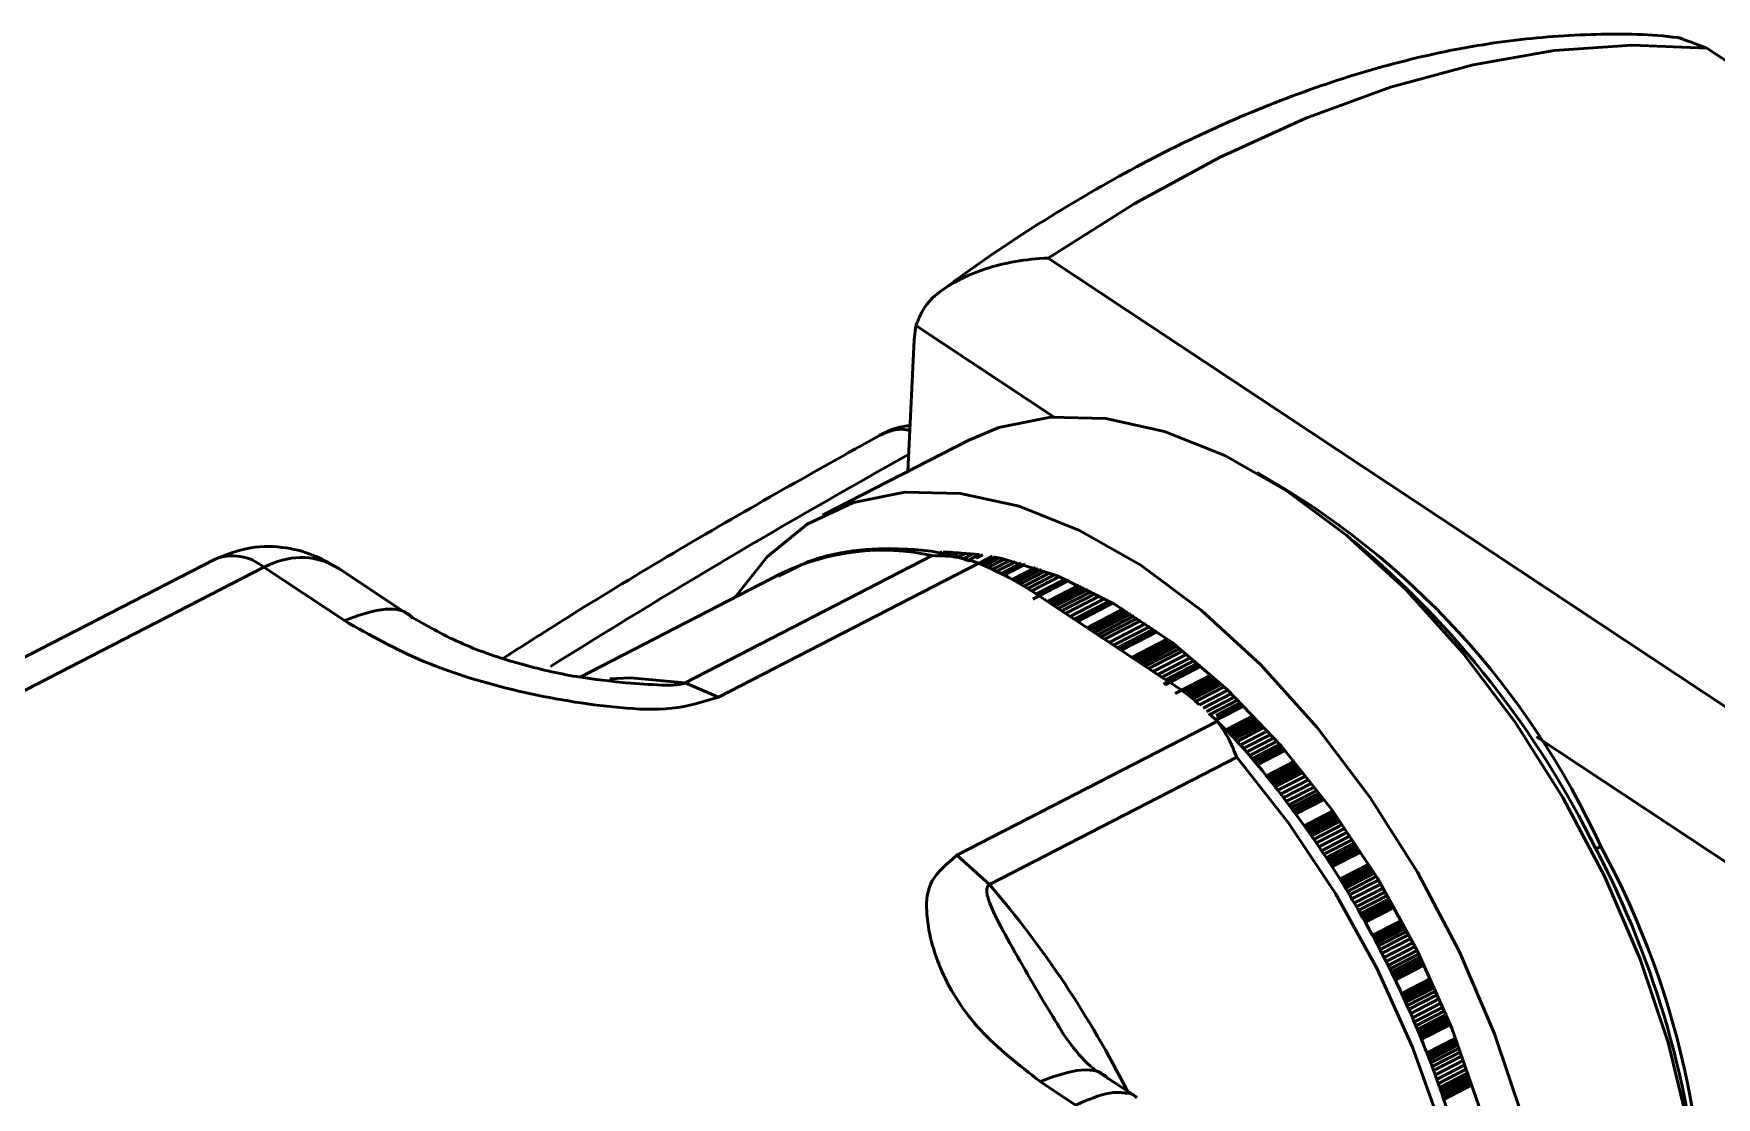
# Model space of a CAD drawing. Header units: millimetres. Extents: x -253 to 12701, y 1223 to 2077.
# Drawn here: x 370.28 to 419.94, y 1661.8 to 1693.18 of the extents above; entities that cross this region are included whole.
import ezdxf

# ---------------------------------------------------------------- set-up
doc = ezdxf.new("R2010")
doc.units = ezdxf.units.MM
doc.layers.add('NET DAM', color=7, linetype='Continuous', lineweight=50)

msp = doc.modelspace()

# ---------------------------------------------------------------- linework, layer by layer
at = {"layer": 'NET DAM', "color": 7}
for p, q in [((419.666, 1692.76), (440.961, 1678.648)), ((400.221, 1686.565), (421.516, 1672.453)), ((396.318, 1684.577), (396.262, 1684.151)), ((396.075, 1680.265), (396.262, 1684.151)), ((397.857, 1681.182), (393.564, 1678.974)), ((389.504, 1674.031), (396.8, 1677.785)), ((396.963, 1677.828), (397.091, 1677.894)), ((397.175, 1677.796), (397.364, 1677.893)), ((397.257, 1677.783), (397.442, 1677.879)), ((397.386, 1677.764), (397.596, 1677.872)), ((397.556, 1677.738), (397.79, 1677.858)), ((397.709, 1677.69), (397.997, 1677.838)), ((397.859, 1677.641), (398.195, 1677.814)), ((398.098, 1677.711), (398.294, 1677.812)), ((375.615, 1677.674), (317.313, 1647.68)), ((377.071, 1677.44), (318.769, 1647.446)), ((377.071, 1677.44), (379.448, 1675.865)), ((381.489, 1675.938), (379.281, 1677.401)), ((390.486, 1673.606), (398.175, 1677.562)), ((398.181, 1677.559), (398.581, 1677.764)), ((398.242, 1677.529), (398.652, 1677.739)), ((398.329, 1677.486), (398.774, 1677.715)), ((398.439, 1677.432), (398.925, 1677.682)), ((398.564, 1677.372), (399.091, 1677.643)), ((398.689, 1677.311), (399.255, 1677.602)), ((398.819, 1677.247), (399.421, 1677.557)), ((398.902, 1677.207), (399.524, 1677.527)), ((398.911, 1677.203), (399.548, 1677.531)), ((399.155, 1677.083), (399.844, 1677.438)), ((399.22, 1677.049), (399.911, 1677.404)), ((399.296, 1677.001), (400.011, 1677.37)), ((399.389, 1676.943), (400.134, 1677.326)), ((392.364, 1677.263), (386.411, 1674.2)), ((399.495, 1676.876), (400.271, 1677.275)), ((399.604, 1676.808), (400.409, 1677.222)), ((399.719, 1676.736), (400.551, 1677.165)), ((399.764, 1676.503), (400.837, 1677.055)), ((399.858, 1676.649), (400.722, 1677.094)), ((399.929, 1676.605), (400.807, 1677.057)), ((400.198, 1676.433), (401.138, 1676.917)), ((400.26, 1676.392), (401.201, 1676.877)), ((400.332, 1676.344), (401.286, 1676.835)), ((400.418, 1676.288), (401.387, 1676.786)), ((400.11, 1676.491), (403.642, 1674.152)), ((400.517, 1676.222), (401.501, 1676.728)), ((400.62, 1676.154), (401.619, 1676.667)), ((400.729, 1676.081), (401.742, 1676.602)), ((400.866, 1675.99), (401.894, 1676.519)), ((400.992, 1675.907), (402.033, 1676.442)), ((401.063, 1675.86), (402.109, 1676.399)), ((401.085, 1675.845), (402.143, 1676.39)), ((401.374, 1675.658), (402.447, 1676.21)), ((401.437, 1675.613), (402.505, 1676.163)), ((401.507, 1675.566), (402.578, 1676.117)), ((401.587, 1675.513), (402.661, 1676.066)), ((401.681, 1675.451), (402.757, 1676.004)), ((401.78, 1675.385), (402.857, 1675.939)), ((401.887, 1675.315), (402.964, 1675.869)), ((401.374, 1675.658), (401.38, 1675.65)), ((402.024, 1675.224), (403.101, 1675.778)), ((402.154, 1675.138), (403.228, 1675.69)), ((402.272, 1675.059), (403.343, 1675.61)), ((402.346, 1675.011), (403.414, 1675.56)), ((402.379, 1674.992), (403.452, 1675.544)), ((402.695, 1674.779), (403.753, 1675.324)), ((402.372, 1674.993), (402.379, 1674.992)), ((402.764, 1674.734), (403.808, 1675.271)), ((402.831, 1674.689), (403.87, 1675.224)), ((402.904, 1674.641), (403.938, 1675.172)), ((402.992, 1674.583), (404.018, 1675.11)), ((403.086, 1674.52), (404.103, 1675.044)), ((403.188, 1674.453), (404.196, 1674.971)), ((403.324, 1674.362), (404.317, 1674.873)), ((403.457, 1674.275), (404.434, 1674.778)), ((403.58, 1674.193), (404.543, 1674.688)), ((403.622, 1673.994), (404.705, 1674.551)), ((403.672, 1673.976), (404.745, 1674.528)), ((403.69, 1674.119), (404.639, 1674.607)), ((389.504, 1674.031), (390.486, 1673.606)), ((403.968, 1673.718), (405.041, 1674.27)), ((404.205, 1673.757), (405.092, 1674.213)), ((404.267, 1673.714), (405.145, 1674.166)), ((404.33, 1673.669), (405.199, 1674.116)), ((404.408, 1673.615), (405.266, 1674.056)), ((404.493, 1673.556), (405.337, 1673.99)), ((404.574, 1673.483), (405.416, 1673.917)), ((404.683, 1673.383), (405.524, 1673.816)), ((404.793, 1673.283), (405.63, 1673.714)), ((404.899, 1673.187), (405.732, 1673.616)), ((404.996, 1673.099), (405.825, 1673.525)), ((405.177, 1673.071), (405.905, 1673.446)), ((405.2, 1672.991), (405.966, 1673.385)), ((405.213, 1672.946), (406.008, 1673.355)), ((397.528, 1668.941), (405.217, 1672.897)), ((404.968, 1673.124), (405.217, 1672.897)), ((405.47, 1672.639), (406.294, 1673.063)), ((405.526, 1672.583), (406.341, 1673.002)), ((405.569, 1672.536), (406.385, 1672.956)), ((405.609, 1672.489), (406.428, 1672.911)), ((405.659, 1672.43), (406.482, 1672.854)), ((405.714, 1672.365), (406.541, 1672.79)), ((405.777, 1672.291), (406.608, 1672.719)), ((405.867, 1672.186), (406.702, 1672.616)), ((405.959, 1672.079), (406.798, 1672.51)), ((406.05, 1671.972), (406.892, 1672.406)), ((398.489, 1668.079), (405.786, 1671.833)), ((406.136, 1671.871), (406.981, 1672.306)), ((406.213, 1671.781), (407.06, 1672.216)), ((406.278, 1671.705), (407.126, 1672.141)), ((406.327, 1671.647), (407.176, 1672.084)), ((406.331, 1671.643), (407.179, 1672.08)), ((406.333, 1671.64), (407.182, 1672.077)), ((406.368, 1671.599), (407.224, 1672.04)), ((406.643, 1671.277), (407.497, 1671.717)), ((406.693, 1671.219), (407.539, 1671.654)), ((406.731, 1671.175), (407.576, 1671.609)), ((406.764, 1671.135), (407.608, 1671.57)), ((406.808, 1671.084), (407.651, 1671.518)), ((406.858, 1671.026), (407.699, 1671.459)), ((406.915, 1670.959), (407.754, 1671.39)), ((407, 1670.859), (407.836, 1671.289)), ((407.08, 1670.748), (407.921, 1671.181)), ((407.161, 1670.636), (408.007, 1671.071)), ((407.24, 1670.527), (408.09, 1670.964)), ((407.313, 1670.426), (408.167, 1670.865)), ((407.376, 1670.338), (408.233, 1670.778)), ((407.428, 1670.267), (408.286, 1670.708)), ((407.464, 1670.217), (408.323, 1670.659)), ((407.469, 1670.21), (408.328, 1670.652)), ((407.476, 1670.2), (408.336, 1670.642)), ((407.51, 1670.152), (408.378, 1670.598)), ((407.764, 1669.801), (408.634, 1670.249)), ((407.808, 1669.74), (408.671, 1670.184)), ((407.838, 1669.699), (408.701, 1670.143)), ((407.861, 1669.666), (408.724, 1670.11)), ((407.894, 1669.621), (408.756, 1670.065)), ((407.932, 1669.568), (408.794, 1670.012)), ((407.977, 1669.505), (408.839, 1669.948)), ((408.048, 1669.407), (408.908, 1669.849)), ((408.125, 1669.3), (408.983, 1669.741)), ((408.206, 1669.189), (409.061, 1669.628)), ((408.286, 1669.077), (409.137, 1669.515)), ((408.361, 1668.971), (409.21, 1669.408)), ((398.489, 1668.079), (397.528, 1668.941)), ((408.422, 1668.872), (409.275, 1669.31)), ((408.473, 1668.788), (409.329, 1669.228)), ((408.512, 1668.723), (409.37, 1669.165)), ((408.53, 1668.695), (409.389, 1669.137)), ((408.54, 1668.678), (409.4, 1669.12)), ((408.543, 1668.674), (409.402, 1669.116)), ((408.553, 1668.656), (409.414, 1669.099)), ((408.586, 1668.602), (409.455, 1669.049)), ((416.386, 1669.131), (416.529, 1669.204)), ((408.815, 1668.226), (409.692, 1668.677)), ((408.853, 1668.164), (409.724, 1668.612)), ((408.876, 1668.127), (409.747, 1668.575)), ((408.891, 1668.102), (409.762, 1668.55)), ((408.914, 1668.065), (409.785, 1668.513)), ((408.942, 1668.019), (409.813, 1668.467)), ((408.977, 1667.962), (409.848, 1668.41)), ((409.034, 1667.868), (409.906, 1668.316)), ((409.099, 1667.761), (409.97, 1668.209)), ((409.168, 1667.647), (410.039, 1668.095)), ((409.24, 1667.531), (410.108, 1667.977)), ((409.309, 1667.417), (410.176, 1667.862)), ((409.374, 1667.311), (410.238, 1667.755)), ((409.43, 1667.218), (410.292, 1667.661)), ((409.476, 1667.142), (410.336, 1667.584)), ((409.5, 1667.104), (410.358, 1667.545)), ((409.517, 1667.076), (410.374, 1667.517)), ((409.528, 1667.058), (410.384, 1667.499)), ((409.532, 1667.051), (410.388, 1667.492)), ((409.547, 1667.027), (410.402, 1667.467)), ((409.581, 1666.969), (410.442, 1667.411)), ((409.783, 1666.573), (410.656, 1667.022)), ((409.815, 1666.51), (410.683, 1666.957)), ((409.831, 1666.478), (410.7, 1666.925)), ((409.839, 1666.463), (410.708, 1666.91)), ((409.854, 1666.435), (410.723, 1666.882)), ((409.873, 1666.396), (410.743, 1666.844)), ((409.898, 1666.347), (410.769, 1666.795)), ((409.943, 1666.259), (410.815, 1666.707)), ((409.996, 1666.155), (410.869, 1666.604)), ((410.055, 1666.04), (410.928, 1666.49)), ((410.116, 1665.92), (410.99, 1666.37)), ((410.178, 1665.799), (411.051, 1666.249)), ((410.236, 1665.684), (411.109, 1666.133)), ((410.29, 1665.579), (411.162, 1666.028)), ((410.336, 1665.49), (411.206, 1665.937)), ((410.361, 1665.439), (411.231, 1665.886)), ((410.382, 1665.399), (411.25, 1665.846)), ((410.397, 1665.37), (411.265, 1665.817)), ((410.405, 1665.353), (411.273, 1665.799)), ((410.422, 1665.32), (411.289, 1665.766)), ((410.454, 1665.257), (411.326, 1665.706)), ((410.655, 1664.861), (411.515, 1665.304)), ((410.68, 1664.799), (411.536, 1665.24)), ((410.691, 1664.774), (411.548, 1665.214)), ((410.694, 1664.768), (411.551, 1665.209)), ((410.701, 1664.75), (411.559, 1665.191)), ((410.713, 1664.721), (411.571, 1665.163)), ((410.73, 1664.681), (411.589, 1665.123)), ((410.763, 1664.601), (411.625, 1665.044)), ((410.805, 1664.501), (411.669, 1664.946)), ((410.852, 1664.388), (411.719, 1664.834)), ((410.904, 1664.265), (411.772, 1664.712)), ((410.956, 1664.139), (411.826, 1664.586)), ((411.008, 1664.015), (411.879, 1664.463)), ((411.056, 1663.899), (411.927, 1664.348)), ((411.099, 1663.796), (411.97, 1664.244)), ((411.126, 1663.733), (411.996, 1664.181)), ((411.147, 1663.682), (412.018, 1664.13)), ((411.164, 1663.64), (412.035, 1664.088)), ((411.176, 1663.612), (412.046, 1664.06)), ((411.193, 1663.572), (412.063, 1664.019)), ((411.221, 1663.504), (412.097, 1663.954)), ((411.391, 1663.099), (412.258, 1663.545)), ((411.415, 1663.041), (412.274, 1663.483)), ((411.423, 1663.023), (412.281, 1663.464)), ((411.423, 1663.021), (412.281, 1663.463)), ((411.43, 1663.004), (412.288, 1663.445)), ((411.442, 1662.975), (412.299, 1663.415)), ((411.471, 1662.907), (412.325, 1663.347)), ((411.508, 1662.817), (412.359, 1663.255)), ((411.553, 1662.711), (412.4, 1663.147)), ((411.593, 1662.588), (412.444, 1663.025)), ((411.636, 1662.457), (412.49, 1662.897)), ((411.679, 1662.326), (412.536, 1662.767)), ((411.721, 1662.2), (412.58, 1662.642)), ((411.759, 1662.084), (412.62, 1662.527)), ((411.784, 1662.009), (412.645, 1662.452)), ((411.804, 1661.945), (412.666, 1662.389)), ((399.982, 1662.265), (401.028, 1661.572)), ((402.833, 1661.802), (401.989, 1662.361)), ((411.822, 1661.891), (412.684, 1662.335)), ((411.835, 1661.852), (412.697, 1662.296)), ((411.851, 1661.803), (412.714, 1662.247)), ((411.875, 1661.731), (412.744, 1662.178))]:
    msp.add_line(p, q, dxfattribs=at)
at = {"layer": 'NET DAM', "color": 8}
for p, q in [((400.397, 1681.874), (396.318, 1684.577)), ((421.538, 1667.865), (414.632, 1672.441))]:
    msp.add_line(p, q, dxfattribs=at)
at = {"layer": 'NET DAM', "color": 7, "flags": 128}
for points in [[(419.666, 1692.76), (417.457, 1692.849), (415.153, 1692.684), (412.769, 1692.268), (410.321, 1691.603), (407.825, 1690.693), (405.299, 1689.545), (402.759, 1688.166), (400.221, 1686.565)], [(419.024, 1652.297), (419.421, 1654.219), (419.57, 1656.335), (419.466, 1658.604), (419.114, 1660.981), (418.518, 1663.422), (417.692, 1665.878), (416.65, 1668.303), (415.413, 1670.648), (414.005, 1672.87), (412.454, 1674.924), (410.788, 1676.771), (409.041, 1678.376), (407.246, 1679.707), (405.439, 1680.738), (403.653, 1681.449), (401.924, 1681.828), (400.285, 1681.866), (398.768, 1681.562), (397.857, 1681.182)], [(414.732, 1650.089), (415.129, 1652.011), (415.277, 1654.127), (415.174, 1656.396), (414.821, 1658.773), (414.226, 1661.214), (413.399, 1663.67), (412.358, 1666.095), (411.121, 1668.44), (409.713, 1670.662), (408.161, 1672.716), (406.496, 1674.563), (404.749, 1676.168), (402.954, 1677.498), (401.147, 1678.53), (399.361, 1679.241), (397.632, 1679.62), (395.993, 1679.657), (394.476, 1679.354), (393.11, 1678.715), (391.922, 1677.753), (390.972, 1676.547)], [(398.195, 1677.814), (397.28, 1677.882), (397.118, 1677.882)], [(413.422, 1651.166), (413.808, 1652.947), (413.953, 1654.919), (413.853, 1657.04), (413.511, 1659.264), (412.934, 1661.547), (412.135, 1663.839), (411.129, 1666.094), (409.938, 1668.263), (408.586, 1670.302), (407.103, 1672.167), (405.519, 1673.82), (403.867, 1675.227), (402.182, 1676.356), (400.499, 1677.186), (398.854, 1677.698), (398.604, 1677.748)]]:
    msp.add_lwpolyline(points, dxfattribs=at)
at = {"layer": 'NET DAM', "color": 8, "flags": 128}
for points in [[(389.504, 1674.031), (387.897, 1674.182), (387.28, 1674.15)], [(405.786, 1671.833), (407.308, 1669.912), (408.698, 1667.817), (409.929, 1665.592), (410.975, 1663.278), (411.817, 1660.923), (412.437, 1658.573), (412.824, 1656.275), (412.969, 1654.074), (412.871, 1652.013), (412.529, 1650.134), (411.953, 1648.474), (411.152, 1647.065), (410.143, 1645.936), (408.946, 1645.109), (408.914, 1645.093)]]:
    msp.add_lwpolyline(points, dxfattribs=at)
at = {"layer": 'NET DAM', "color": 8}
for centre, radius, start, end in [((511.002, 1474.568), 236.051, 119.12854, 122.10873), ((395.329, 1671.174), 6.772, 77.4525, 115.9686), ((391.488, 1656.884), 27.747, 26.1923, 50.2234), ((376.147, 1676.343), 1.434, 49.9156, 111.8095), ((391.76, 1656.202), 27.814, 4.2718, 27.7), ((375.459, 1648.3), 30.358, 26.7906, 40.6573)]:
    msp.add_arc(centre, radius, start, end, dxfattribs=at)
at = {"layer": 'NET DAM', "color": 7}
for centre, radius, start, end in [((394.527, 1659.153), 24.19, 24.5536, 60.6286), ((394.548, 1657.182), 25.054, 354.4946, 28.6768)]:
    msp.add_arc(centre, radius, start, end, dxfattribs=at)
at = {"layer": 'NET DAM', "color": 8}
msp.add_ellipse((377.584, 1673.834), major_axis=(1.202, 3.804), ratio=0.69573, start_param=6.144435, end_param=6.88718, dxfattribs=at)
at = {"layer": 'NET DAM', "color": 7}
msp.add_ellipse((377.584, 1673.834), major_axis=(1.202, 3.804), ratio=0.69573, start_param=6.086547, end_param=6.144435, dxfattribs=at)
for points, knots in [([(419.666, 1692.76), (418.874, 1693.059), (418.056, 1693.171), (416.383, 1693.198), (413.864, 1693.024), (411.26, 1692.55), (408.595, 1691.799), (405.889, 1690.77), (403.164, 1689.477), (400.445, 1687.921), (398.421, 1686.597), (397.315, 1685.775), (397.096, 1685.612)], [0, 0, 0, 0, 0.0048832, 0.1223098, 0.2407686, 0.3606367, 0.481607, 0.6033103, 0.7254096, 0.8476444, 0.9698214, 1, 1, 1, 1]), ([(400.221, 1686.565), (400.217, 1686.564), (399.571, 1686.537), (398.463, 1686.35), (397.275, 1685.795), (396.57, 1685.206), (396.402, 1684.787), (396.318, 1684.577)], [0, 0, 0, 0, 0.00217, 0.379803, 0.650119, 0.82439, 1, 1, 1, 1]), ([(395.242, 1681.33), (394.292, 1680.799), (391.314, 1679.137), (387.611, 1676.969), (384.867, 1675.222), (384.146, 1674.762)], [0, 0, 0, 0, 0.256672, 0.804638, 1, 1, 1, 1]), ([(396.14, 1681.623), (396.013, 1681.606), (395.695, 1681.564), (395.414, 1681.421), (395.245, 1681.335)], [0, 0, 0, 0, 0.39834, 1, 1, 1, 1]), ([(379.287, 1677.397), (379.068, 1677.527), (378.592, 1677.809), (377.699, 1678.056), (376.646, 1678.085), (375.966, 1677.814), (375.615, 1677.674)], [0, 0, 0, 0, 0.200731, 0.437266, 0.709964, 1, 1, 1, 1]), ([(397.908, 1677.625), (397.796, 1677.663), (397.137, 1677.888), (395.968, 1678.016), (394.448, 1677.969), (393.196, 1677.683), (392.522, 1677.311), (392.265, 1677.169)], [0, 0, 0, 0, 0.054384, 0.319731, 0.582476, 0.841288, 1, 1, 1, 1]), ([(396.8, 1677.785), (397.058, 1677.779), (397.517, 1677.769), (397.974, 1677.625), (398.175, 1677.562)], [0, 0, 0, 0, 0.560161, 1, 1, 1, 1]), ([(398.175, 1677.562), (398.525, 1677.401), (399.227, 1677.08), (399.815, 1676.688), (400.11, 1676.491)], [0, 0, 0, 0, 0.499082, 1, 1, 1, 1]), ([(379.448, 1675.865), (380.208, 1675.437), (381.729, 1674.58), (384.562, 1673.732), (387.042, 1673.309), (389.141, 1673.197), (390.04, 1673.47), (390.486, 1673.606)], [0, 0, 0, 0, 0.24995, 0.500881, 0.751198, 0.876559, 1, 1, 1, 1]), ([(387.843, 1674.023), (387.328, 1674.077), (386.233, 1674.19), (384.572, 1674.583), (382.878, 1675.149), (381.939, 1675.683), (381.466, 1675.953)], [0, 0, 0, 0, 0.220291, 0.468822, 0.732235, 1, 1, 1, 1]), ([(403.642, 1674.152), (403.945, 1673.96), (404.327, 1673.718), (404.623, 1673.44), (404.683, 1673.383)], [0, 0, 0, 0, 0.796016, 1, 1, 1, 1]), ([(405.217, 1672.897), (405.337, 1672.725), (405.55, 1672.419), (405.714, 1672.012), (405.786, 1671.833)], [0, 0, 0, 0, 0.5595176, 1, 1, 1, 1]), ([(409.15, 1645.256), (409.264, 1645.311), (409.8, 1645.568), (410.608, 1646.3), (411.541, 1647.433), (412.274, 1648.816), (412.813, 1650.406), (413.142, 1652.186), (413.256, 1654.123), (413.152, 1656.182), (412.833, 1658.325), (412.307, 1660.514), (411.584, 1662.713), (410.677, 1664.886), (409.6, 1666.995), (408.375, 1669.011), (407.012, 1670.877), (405.952, 1672.174), (405.332, 1672.775), (405.229, 1672.875)], [0, 0, 0, 0, 0.016907, 0.079429, 0.142092, 0.205484, 0.269765, 0.334719, 0.40002, 0.465411, 0.530751, 0.596014, 0.661208, 0.726354, 0.791479, 0.856614, 0.921778, 0.987002, 1, 1, 1, 1]), ([(397.528, 1668.941), (397.24, 1668.7), (396.661, 1668.214), (396.584, 1666.984), (396.995, 1665.496), (398.085, 1663.749), (399.35, 1662.76), (399.982, 1662.265)], [0, 0, 0, 0, 0.123755, 0.248819, 0.499232, 0.749767, 1, 1, 1, 1]), ([(402.003, 1662.35), (401.765, 1662.499), (401.303, 1662.789), (400.85, 1663.415), (400.629, 1663.72)], [0, 0, 0, 0, 0.513198, 1, 1, 1, 1]), ([(402.833, 1661.787), (402.826, 1661.796), (402.755, 1661.9), (402.471, 1661.94), (401.927, 1661.959), (401.384, 1661.725), (401.028, 1661.572)], [0, 0, 0, 0, 0.0262193, 0.2819176, 0.5295234, 1, 1, 1, 1])]:
    msp.add_open_spline(points, degree=3, knots=knots, dxfattribs=at)
at = {"layer": 'NET DAM', "color": 8}
for points, knots in [([(395.244, 1681.325), (395.36, 1681.38), (395.605, 1681.495), (395.915, 1681.53), (396.098, 1681.484), (396.133, 1681.475)], [0, 0, 0, 0, 0.421275, 0.888869, 1, 1, 1, 1]), ([(381.458, 1675.94), (381.448, 1675.953), (381.25, 1676.206), (380.541, 1676.271), (379.813, 1676.001), (379.448, 1675.865)], [0, 0, 0, 0, 0.02667, 0.513335, 1, 1, 1, 1]), ([(389.504, 1674.031), (389.489, 1674.024), (389.458, 1674.011), (389.372, 1673.988), (389.145, 1673.959), (388.58, 1673.968), (388.121, 1674.002), (387.792, 1674.026)], [0, 0, 0, 0, 0.028765, 0.060551, 0.139657, 0.382504, 1, 1, 1, 1]), ([(400.675, 1663.66), (400.503, 1663.94), (400.108, 1664.584), (399.536, 1665.565), (398.957, 1666.574), (398.555, 1667.343), (398.395, 1667.819), (398.413, 1667.993), (398.449, 1668.053), (398.476, 1668.071), (398.489, 1668.079)], [0, 0, 0, 0, 0.182614, 0.419621, 0.654743, 0.86601, 0.950966, 0.978655, 0.989829, 1, 1, 1, 1]), ([(401.982, 1662.352), (401.975, 1662.361), (401.779, 1662.609), (401.074, 1662.67), (400.346, 1662.4), (399.982, 1662.265)], [0, 0, 0, 0, 0.018815, 0.5094075, 1, 1, 1, 1])]:
    msp.add_open_spline(points, degree=3, knots=knots, dxfattribs=at)

doc.saveas('drawing.dxf')
